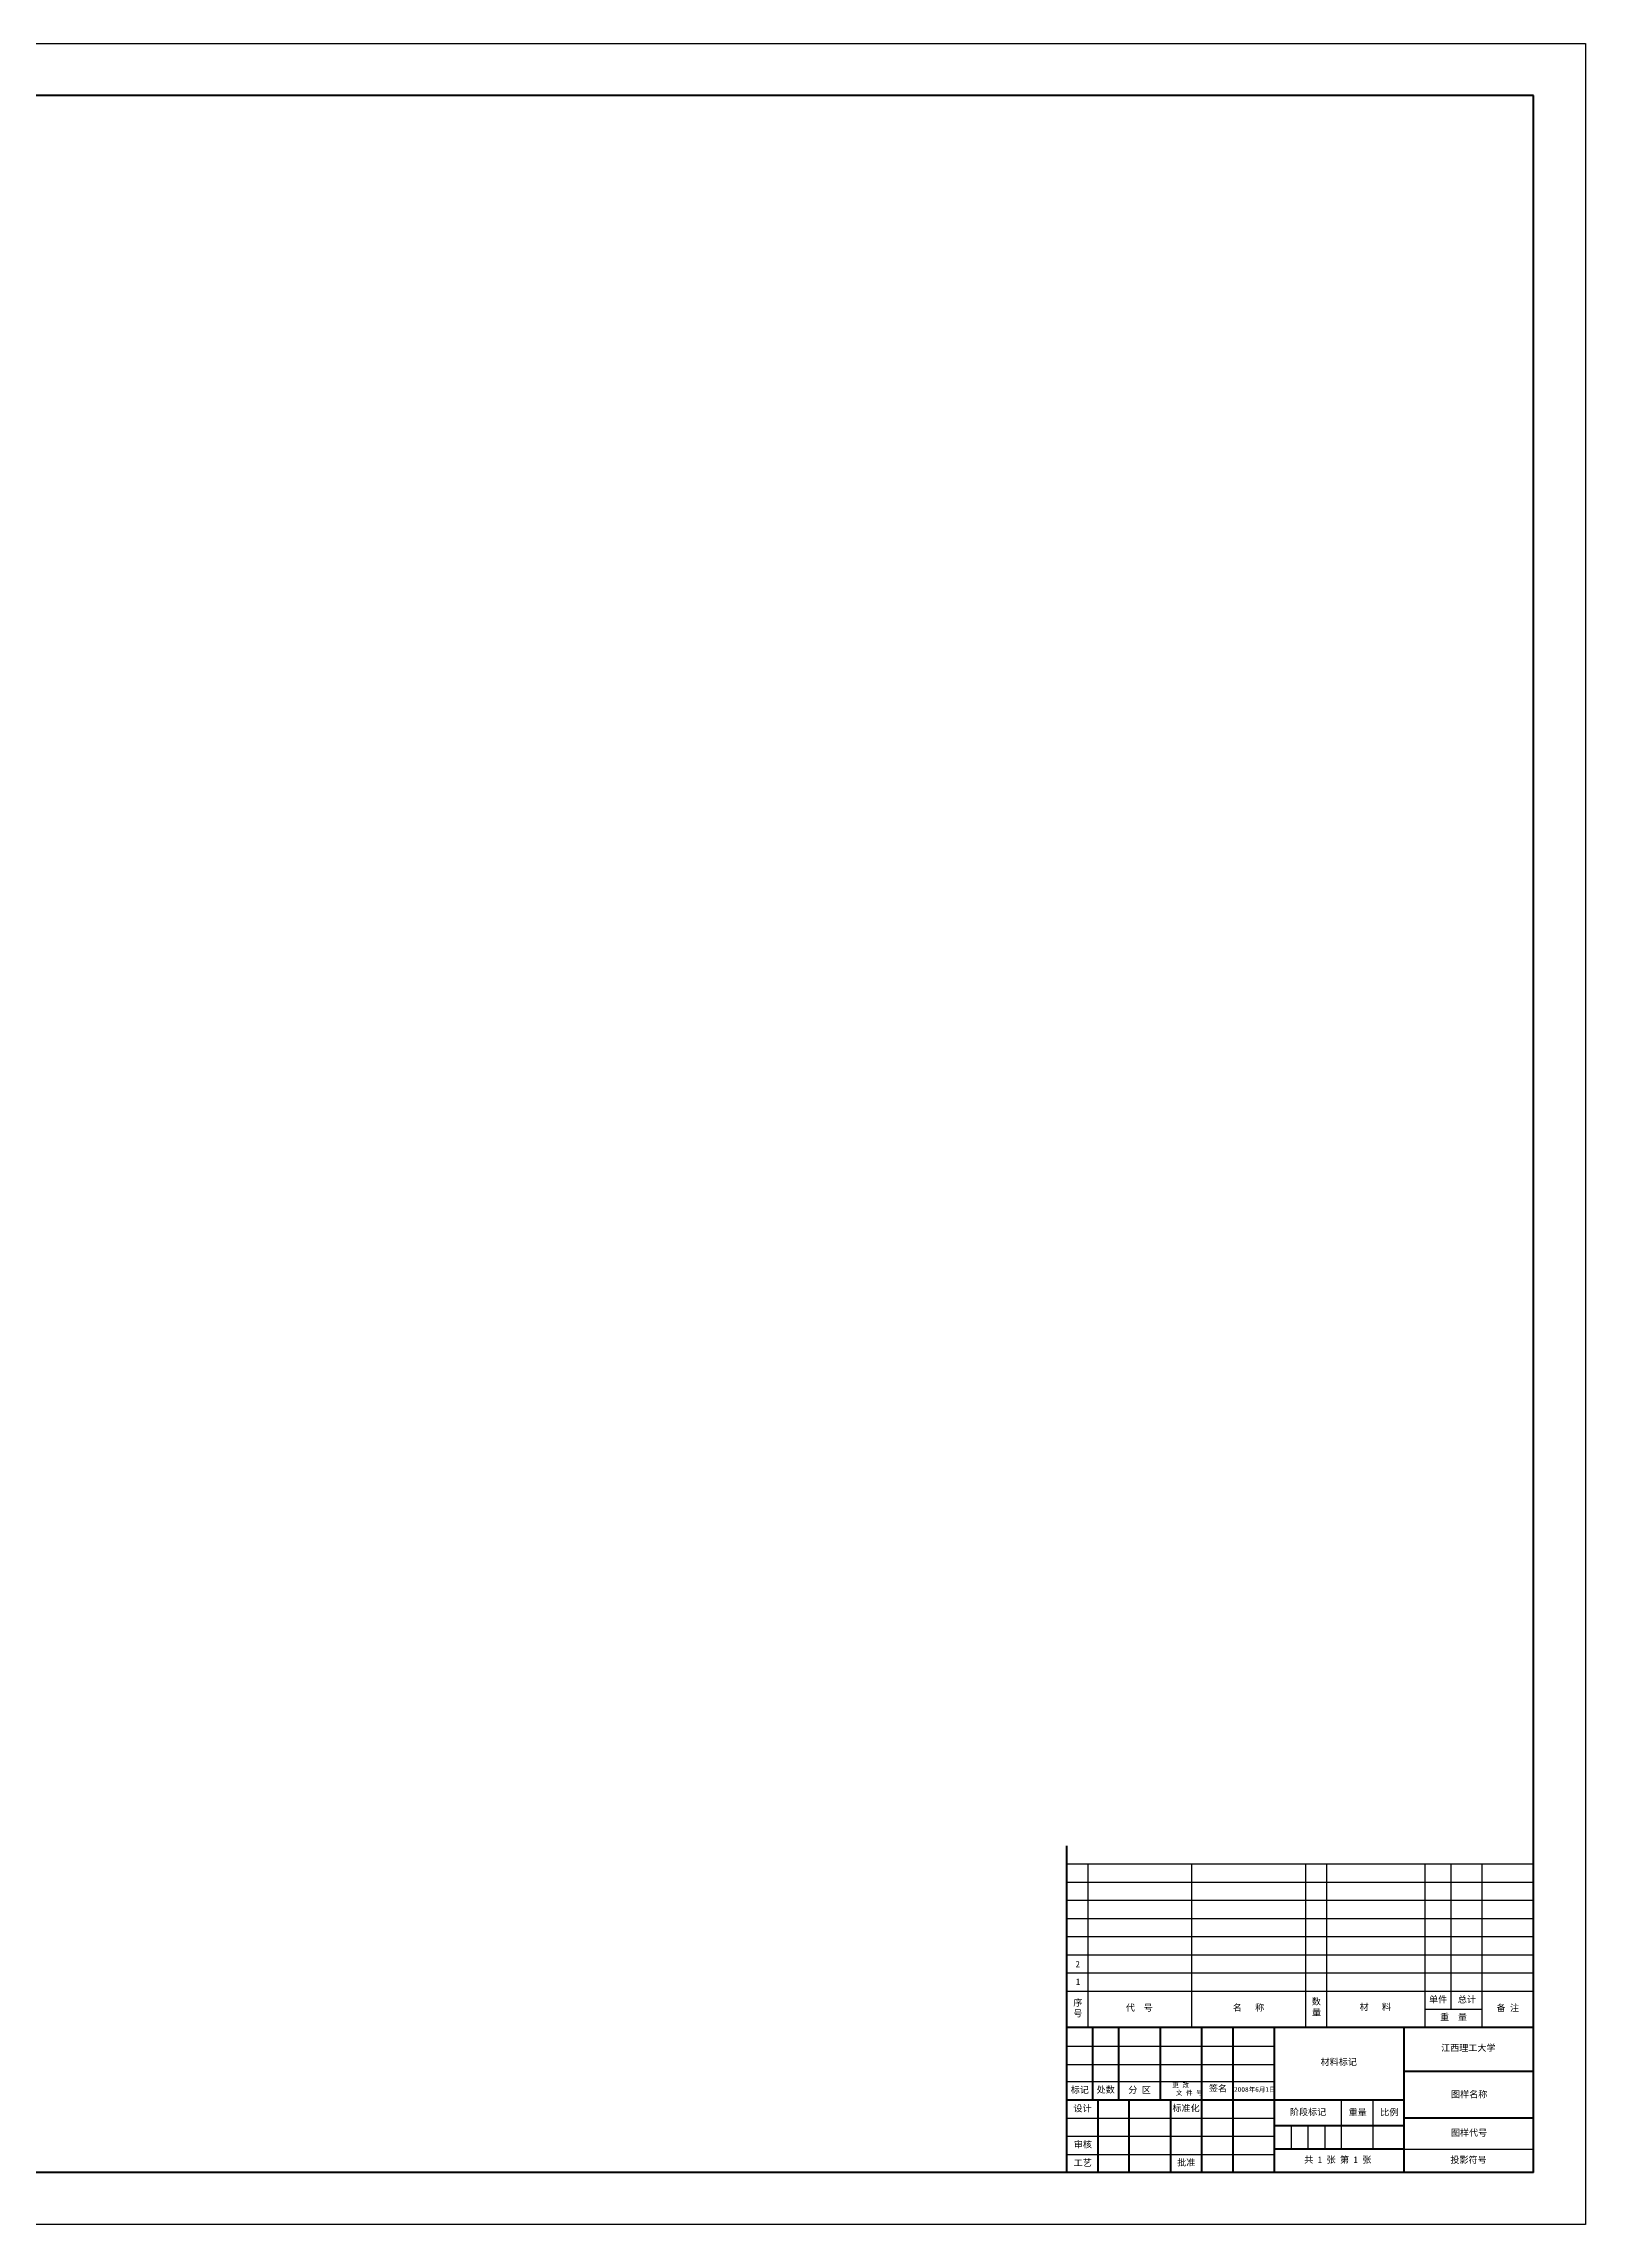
# Model space of a CAD drawing. Header units: millimetres. Extents: x 1939 to 6250, y 2010 to 2851.
# Drawn here: x 5656 to 6250, y 2010 to 2851 of the extents above; entities that cross this region are included whole.
import ezdxf

# ---------------------------------------------------------------- set-up
doc = ezdxf.new("R2010")
doc.units = ezdxf.units.MM
doc.layers.add('csx', color=7, linetype='Continuous', lineweight=50)
doc.styles.add('2.5', font='simfang.ttf')

msp = doc.modelspace()

# ---------------------------------------------------------------- linework, layer by layer
for p, q in [((5061.11, 2850.71), (6250.11, 2850.71)), ((6250.11, 2850.71), (6250.11, 2009.71)), ((6050.11, 2148.71), (6230.11, 2148.71)), ((6058.22, 2148.71), (6058.22, 2085.71)), ((6098.22, 2148.71), (6098.22, 2085.71)), ((6142.22, 2148.71), (6142.22, 2085.71)), ((6150.22, 2148.71), (6150.22, 2085.71)), ((6188.22, 2148.71), (6188.22, 2085.71)), ((6198.22, 2148.71), (6198.22, 2092.71)), ((6210.22, 2148.71), (6210.22, 2085.71)), ((6050.11, 2141.71), (6230.11, 2141.71)), ((6050.11, 2134.71), (6230.11, 2134.71)), ((6050.11, 2127.71), (6230.11, 2127.71)), ((6050.11, 2120.71), (6230.11, 2120.71)), ((6050.11, 2113.71), (6230.11, 2113.71)), ((6050.11, 2106.71), (6230.11, 2106.71)), ((6050.11, 2099.71), (6230.11, 2099.71)), ((6188.22, 2092.71), (6210.22, 2092.71)), ((6050.11, 2078.45), (6130.11, 2078.45)), ((6050.11, 2071.42), (6130.11, 2071.42)), ((6050.11, 2064.87), (6130.11, 2064.87)), ((6156.11, 2038.71), (6156.11, 2057.71)), ((6168.11, 2057.71), (6168.11, 2038.71)), ((6050.11, 2050.71), (6130.11, 2050.71)), ((6050.11, 2043.71), (6130.11, 2043.71)), ((6136.61, 2047.71), (6136.61, 2038.71)), ((6143.11, 2047.71), (6143.11, 2038.71)), ((6149.61, 2047.71), (6149.61, 2038.71)), ((6050.11, 2036.71), (6130.11, 2036.71)), ((6180.11, 2038.71), (6230.11, 2038.71)), ((6250.11, 2009.71), (5061.11, 2009.71))]:
    msp.add_line(p, q)
at = {"layer": 'csx'}
for p, q in [((6230.11, 2830.71), (5081.11, 2830.71)), ((6230.11, 2029.71), (6230.11, 2830.71)), ((6050.11, 2085.71), (6050.11, 2155.71)), ((6050.11, 2085.71), (6230.11, 2085.71)), ((6050.11, 2029.71), (6050.11, 2085.71)), ((6060.11, 2085.71), (6060.11, 2057.71)), ((6070.11, 2085.71), (6070.11, 2057.71)), ((6086.11, 2085.71), (6086.11, 2057.71)), ((6102.11, 2085.71), (6102.11, 2057.71)), ((6114.11, 2085.71), (6114.11, 2057.71)), ((6130.11, 2085.71), (6130.11, 2029.71)), ((6180.11, 2085.71), (6180.11, 2029.71)), ((6230.11, 2068.71), (6180.11, 2068.71)), ((6050.11, 2057.71), (6180.11, 2057.71)), ((6062.11, 2057.71), (6062.11, 2029.71)), ((6074.11, 2057.71), (6074.11, 2029.71)), ((6090.11, 2057.71), (6090.11, 2029.71)), ((6102.11, 2057.71), (6102.11, 2029.71)), ((6114.11, 2057.71), (6114.11, 2029.71)), ((6180.11, 2047.71), (6130.11, 2047.71)), ((6230.11, 2050.71), (6180.11, 2050.71)), ((6180.11, 2038.71), (6130.11, 2038.71)), ((6230.11, 2029.71), (5081.11, 2029.71))]:
    msp.add_line(p, q, dxfattribs=at)

# ---------------------------------------------------------------- texts
at = {"attachment_point": 1, "style": '2.5'}
for s, width, heights, insert, char_height in [('\\pi3.3479;2', 8.11, [0], (6050.16, 2111.32), 2.5), ('\\pi3.5336;1', 8.11, [0], (6050.11, 2104.57), 2.5), ('\\pi2.5264;序\\P\\pi2.5407;号', 8.11, [0], (6050.11, 2096.49), 2.5), ('\\pi14.821;代  号', 40, [0], (6058.1, 2094.52), 2.5), ('\\pi15.929;名   称', 44, [0], (6098.22, 2094.57), 2.5), ('\\pi2.4;数\\P\\pi2.4857;量', 8, [0], (6142.22, 2096.92), 2.5), ('\\pi12.829;材   料', 38, [0], (6150.22, 2094.83), 2.5), ('\\pi1.6214;单件', 10, [0], (6188.22, 2097.73), 2.5), ('\\pi2.6714;总计', 12, [0], (6198.24, 2097.7), 2.5), ('\\pi5.6307;备 注', 19.89, [0], (6210.22, 2094.47), 2.5), ('\\pi5.8571;重  量', 22, [0], (6188.22, 2090.92), 2.5), ('\\pi14.357;江西理工大学', 50, [0], (6180.11, 2079.02), 2.5), ('\\pi17.907;材料标记', 50, [0], (6130.11, 2073.62), 2.5), ('\\pi1.5643;标记', 10, [0], (6050.11, 2062.87), 2.5), ('\\pi1.5857;处数', 10, [0], (6060.06, 2062.92), 2.5), ('\\pi3.75;分 区', 16, [0], (6070.11, 2062.83), 2.5), (' 更 改        文 件 号', 16, [0], (6089.39, 2064.32), 1.8), ('\\pi2.8143;签名', 12, [0], (6102.13, 2063.4), 2.5), ('\\pi2.746;2008年6月1日', 20.6532, [9.38], (6111.89, 2062.64), 1.8), ('\\pi18.186;图样名称', 50, [0], (6180.11, 2061.13), 2.5), ('\\pi2.5857;设计', 12, [0], (6050.11, 2055.71), 2.5), ('\\pi0.76429;标准化', 12, [0], (6090.11, 2055.78), 2.5), ('\\pi6.0429;阶段标记', 26, [0], (6130.11, 2054.31), 2.5), ('\\pi2.6857;重量', 12, [0], (6156.11, 2054.15), 2.5), ('\\pi2.9;比例', 12, [0], (6168.11, 2054.21), 2.5), ('\\pi18.136;图样代号', 50, [0], (6180.11, 2046.31), 2.5), ('\\pi2.7214;审核', 12, [0], (6050.11, 2041.79), 2.5), ('\\pi11.579;共 1 张 第 1 张', 50, [0], (6130.11, 2035.92), 2.5), ('\\pi17.95;投影符号', 50, [0], (6180.11, 2035.84), 2.5), ('\\pi2.6786;工艺', 12, [0], (6050.11, 2034.68), 2.5), ('\\pi2.5786;批准', 12, [0], (6090.14, 2034.83), 2.5)]:
    msp.add_mtext_dynamic_manual_height_columns(s, width=width, gutter_width=12.5, heights=heights, dxfattribs=dict(at, insert=insert, char_height=char_height))

doc.saveas('drawing.dxf')
